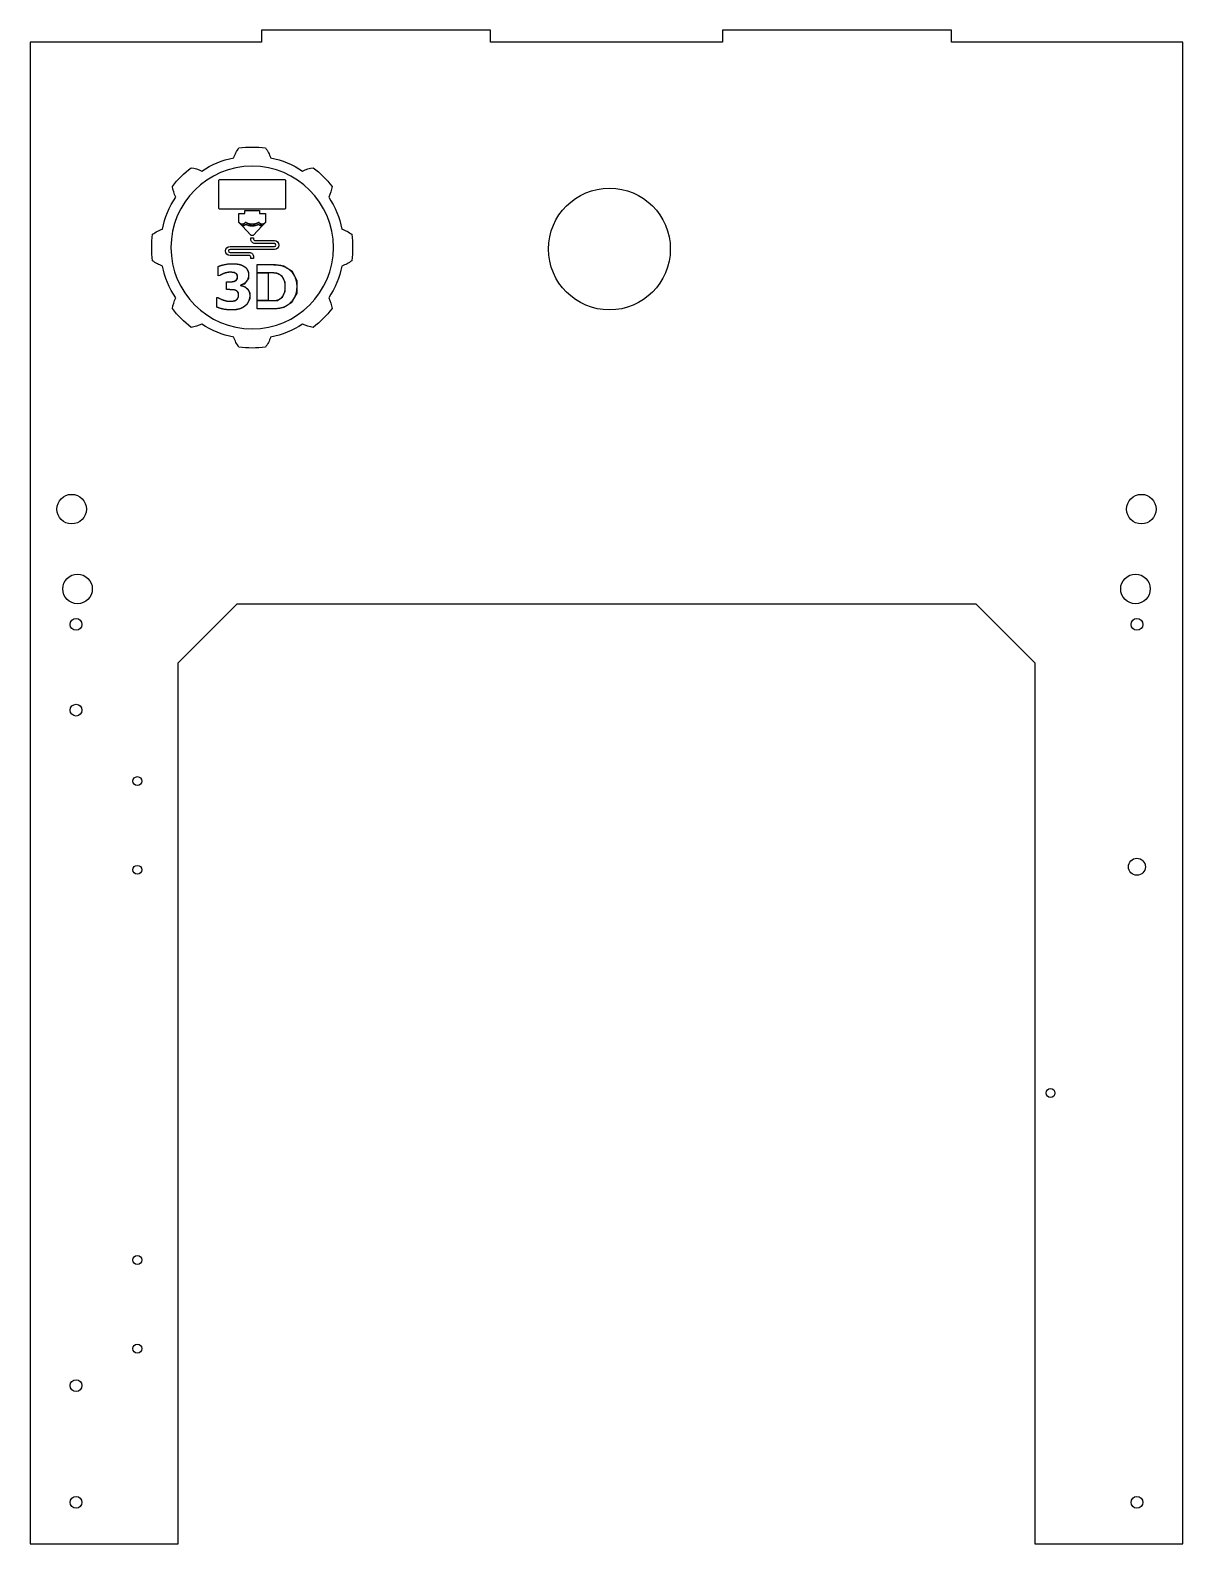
# Model space of a CAD drawing. Header units: millimetres. Extents: x -385 to 5, y -358 to 154.
import ezdxf

# ---------------------------------------------------------------- set-up
doc = ezdxf.new("R2010")
doc.units = ezdxf.units.MM

msp = doc.modelspace()

# ---------------------------------------------------------------- linework, layer by layer
for p, q in [((-313.62, 87.79), (-314.75, 89)), ((-313.65, 87.83), (-313.62, 87.83)), ((-312.5, 89), (-313.62, 87.79)), ((-313.62, 87.83), (-313.54, 87.83)), ((-313.54, 87.83), (-313.45, 87.84)), ((-313.45, 87.84), (-313.36, 87.85)), ((-313.36, 87.85), (-313.28, 87.87)), ((-313.28, 87.87), (-313.19, 87.89)), ((-313.19, 87.89), (-313.12, 87.91)), ((-313.12, 87.91), (-313.03, 87.95)), ((-313.03, 87.95), (-312.96, 87.98)), ((-312.96, 87.98), (-312.88, 88.02)), ((-312.88, 88.02), (-312.81, 88.06)), ((-312.81, 88.06), (-312.73, 88.11)), ((-312.73, 88.11), (-312.66, 88.15)), ((-312.66, 88.15), (-312.58, 88.21)), ((-312.58, 88.21), (-312.5, 88.28)), ((-310.25, 87.79), (-312.5, 89)), ((-312.5, 88.28), (-312.43, 88.33)), ((-312.43, 88.33), (-312.4, 88.36)), ((-312.4, 88.36), (-312.27, 88.3)), ((-312.27, 88.3), (-312.02, 88.19)), ((-312.02, 88.19), (-311.72, 88.08)), ((-311.72, 88.08), (-311.42, 87.98)), ((-311.42, 87.98), (-311.18, 87.93)), ((-311.18, 87.93), (-310.89, 87.87)), ((-310.89, 87.87), (-310.66, 87.84)), ((-310.66, 87.84), (-310.37, 87.82)), ((-310.37, 87.82), (-310.13, 87.82)), ((-308, 89), (-310.25, 87.79)), ((-310.13, 87.82), (-309.84, 87.84)), ((-309.84, 87.84), (-309.61, 87.87)), ((-309.61, 87.87), (-309.26, 87.94)), ((-309.26, 87.94), (-308.79, 88.06)), ((-308.79, 88.06), (-308.36, 88.24)), ((-308.36, 88.24), (-308.1, 88.36)), ((-308.1, 88.36), (-308.07, 88.33)), ((-308.07, 88.33), (-308, 88.28)), ((-306.87, 87.79), (-308, 89)), ((-308, 88.28), (-307.92, 88.21)), ((-307.92, 88.21), (-307.84, 88.15)), ((-307.84, 88.15), (-307.77, 88.11)), ((-307.77, 88.11), (-307.69, 88.06)), ((-307.69, 88.06), (-307.62, 88.02)), ((-307.62, 88.02), (-307.54, 87.98)), ((-307.54, 87.98), (-307.47, 87.95)), ((-307.47, 87.95), (-307.38, 87.91)), ((-307.38, 87.91), (-307.31, 87.89)), ((-307.31, 87.89), (-307.22, 87.87)), ((-307.22, 87.87), (-307.14, 87.85)), ((-307.14, 87.85), (-307.05, 87.84)), ((-307.05, 87.84), (-306.96, 87.83)), ((-306.96, 87.83), (-306.88, 87.83)), ((-306.88, 87.83), (-306.84, 87.83)), ((-305.75, 89), (-306.87, 87.79)), ((-321.78, 74.09), (-321, 74.41)), ((-321, 74.41), (-318.38, 75.03)), ((-319.36, 71.89), (-319.89, 71.68)), ((-318.21, 72.14), (-319.36, 71.89)), ((-318.38, 75.03), (-317, 75.03)), ((-317.66, 72.14), (-318.21, 72.14)), ((-317.32, 72.14), (-317.66, 72.14)), ((-316.35, 72.02), (-317.32, 72.14)), ((-317, 75.03), (-315.66, 75.03)), ((-315.98, 71.84), (-316.35, 72.02)), ((-315.68, 71.68), (-315.98, 71.84)), ((-315.66, 75.03), (-313.7, 74.57)), ((-313.7, 74.57), (-313, 74.12)), ((-313, 74.12), (-312.24, 73.65)), ((-312.24, 73.65), (-311.47, 72.19)), ((-311.47, 72.19), (-311.47, 71.28)), ((-303.55, 71.92), (-304.71, 71.92)), ((-303.91, 74.72), (-302.33, 74.72)), ((-301.87, 71.84), (-303.55, 71.92)), ((-302.33, 74.72), (-299.57, 74.32)), ((-301.1, 71.42), (-301.87, 71.84)), ((-299.57, 74.32), (-298.36, 73.54)), ((-298.36, 73.54), (-296.88, 72.59)), ((-296.88, 72.59), (-295.17, 69.38)), ((-321.06, 71.11), (-321.25, 71)), ((-320.32, 71.52), (-321.06, 71.11)), ((-319.89, 71.68), (-320.32, 71.52)), ((-318.34, 68.88), (-317.66, 68.88)), ((-317.66, 68.88), (-316.5, 69.01)), ((-316.5, 69.01), (-316.1, 69.19)), ((-316.1, 69.19), (-315.7, 69.38)), ((-315.7, 69.38), (-315.25, 70.06)), ((-315.25, 71.11), (-315.68, 71.68)), ((-315.25, 70.65), (-315.25, 71.11)), ((-315.25, 70.06), (-315.25, 70.65)), ((-312.95, 68.07), (-314.17, 67.79)), ((-314.17, 67.79), (-314.17, 67.64)), ((-314.17, 67.64), (-313.63, 67.57)), ((-313.63, 67.57), (-312.61, 67.18)), ((-311.47, 69.99), (-312.95, 68.07)), ((-312.61, 67.18), (-312.13, 66.74)), ((-312.13, 66.74), (-311.68, 66.36)), ((-311.47, 71.28), (-311.47, 69.99)), ((-300.06, 70.83), (-301.1, 71.42)), ((-299.04, 68.71), (-300.06, 70.83)), ((-299.04, 67.23), (-299.04, 68.71)), ((-299.04, 65.75), (-299.04, 67.23)), ((-295.17, 69.38), (-295.17, 67.21)), ((-295.17, 67.21), (-295.17, 65.1)), ((-321.85, 63.61), (-321.03, 63.09)), ((-321.03, 63.09), (-318.8, 62.31)), ((-318.8, 62.31), (-317.88, 62.31)), ((-317.77, 66.25), (-318.29, 66.25)), ((-317.88, 62.31), (-317.33, 62.31)), ((-316.42, 66.21), (-317.77, 66.25)), ((-317.33, 62.31), (-316.05, 62.5)), ((-315.93, 66.04), (-316.42, 66.21)), ((-316.05, 62.5), (-315.62, 62.82)), ((-315.45, 65.87), (-315.93, 66.04)), ((-315.62, 62.82), (-315.28, 63.07)), ((-314.86, 65.15), (-315.45, 65.87)), ((-315.28, 63.07), (-314.86, 63.82)), ((-314.86, 64.48), (-314.86, 65.15)), ((-314.86, 63.82), (-314.86, 64.48)), ((-311.08, 63.16), (-311.9, 61.35)), ((-311.68, 66.36), (-311.08, 65.12)), ((-311.08, 65.12), (-311.08, 64.26)), ((-311.08, 64.26), (-311.08, 63.16)), ((-304.71, 62.53), (-303.45, 62.53)), ((-303.45, 62.53), (-301.71, 62.61)), ((-301.71, 62.61), (-300.92, 63.11)), ((-300.92, 63.11), (-300, 63.69)), ((-300, 63.69), (-299.04, 65.75)), ((-297.01, 61.8), (-298.4, 60.91)), ((-295.17, 65.1), (-297.01, 61.8)), ((-321.43, 59.99), (-322.22, 60.35)), ((-318.92, 59.4), (-321.43, 59.99)), ((-317.17, 59.4), (-318.92, 59.4)), ((-315.63, 59.4), (-317.17, 59.4)), ((-313.48, 60.08), (-315.63, 59.4)), ((-312.69, 60.72), (-313.48, 60.08)), ((-311.9, 61.35), (-312.69, 60.72)), ((-302.32, 59.72), (-303.86, 59.72)), ((-299.57, 60.16), (-302.32, 59.72)), ((-298.4, 60.91), (-299.57, 60.16))]:
    msp.add_line(p, q)
for points in [[(-385.35, -358), (-335.35, -358), (-335.35, -60), (-315.35, -40), (-65.35, -40), (-45.35, -60), (-45.35, -358), (4.65, -358), (4.65, 150), (-73.65, 150), (-73.65, 154), (-151.05, 154), (-151.05, 150), (-229.65, 150), (-229.65, 154), (-307.05, 154), (-307.05, 150), (-385.35, 150)], [(-304.79, 62.57), (-308.55, 62.57), (-308.55, 71.92), (-304.79, 71.92)]]:
    msp.add_lwpolyline(points, close=True)
for points in [[(-305.75, 46.8, -0.066469), (-314.75, 46.8, -0.065645), (-316.5, 50.14, -0.095133), (-327.3, 54.61, -0.065645), (-330.9, 53.49, -0.066469), (-337.26, 59.85, -0.065645), (-336.14, 63.45, -0.095133), (-340.61, 74.25, -0.065645), (-343.95, 76, -0.066469), (-343.95, 85, -0.065645), (-340.61, 86.75, -0.095133), (-336.14, 97.55, -0.065645), (-337.26, 101.15, -0.066469), (-330.9, 107.51, -0.065645), (-327.3, 106.39, -0.095133), (-316.5, 110.86, -0.065645), (-314.75, 114.2, -0.066469), (-305.75, 114.2, -0.065645), (-304, 110.86, -0.095133), (-293.2, 106.39, -0.065645), (-289.6, 107.51, -0.066469), (-283.24, 101.15, -0.065645), (-284.36, 97.55, -0.095133), (-279.89, 86.75, -0.065645), (-276.55, 85, -0.066469), (-276.55, 76, -0.065645), (-279.89, 74.25, -0.095133), (-284.36, 63.45, -0.065645), (-283.24, 59.85, -0.066469), (-289.6, 53.49, -0.065645), (-293.2, 54.61, -0.095133), (-304, 50.14, -0.065645)], [(-321.5, 93.75), (-321.5, 103.25, -0.414214), (-321.25, 103.5), (-299.25, 103.5, -0.414214), (-299, 103.25), (-299, 93.75, -0.414214), (-299.25, 93.5), (-321.25, 93.5, -0.414214)], [(-311.25, 78.83, -0.414214), (-309.75, 77.33), (-309.75, 76.83), (-310.75, 76.83), (-310.75, 77.33, 0.414214), (-311.25, 77.83), (-317.75, 77.83, -1), (-317.75, 80.83), (-302.75, 80.83, 1), (-302.75, 81.83), (-309.25, 81.83, -0.414214), (-310.75, 83.33), (-310.75, 83.83), (-309.75, 83.83), (-309.75, 83.33, 0.414214), (-309.25, 82.83), (-302.75, 82.83, -1), (-302.75, 79.83), (-317.75, 79.83, 1), (-317.75, 78.83)]]:
    msp.add_lwpolyline(points, format="xyb", close=True)
for points in [[(-314.75, 89), (-314.75, 92), (-312.75, 92), (-312.75, 93), (-307.75, 93), (-307.75, 92), (-305.75, 92), (-305.75, 89)], [(-314.75, 89), (-314.75, 92), (-312.75, 92), (-312.75, 93), (-307.75, 93), (-307.75, 92), (-305.75, 92), (-305.75, 89)], [(-306.84, 87.83), (-309.87, 84.58), (-310.62, 84.58), (-313.65, 87.83)], [(-306.84, 87.83), (-309.87, 84.58), (-310.62, 84.58), (-313.65, 87.83)], [(-321.25, 71), (-321.71, 70.88), (-321.78, 70.88), (-321.78, 74.09)], [(-321.25, 71), (-321.71, 70.88), (-321.78, 70.88), (-321.78, 74.09)], [(-304.71, 71.92), (-308.55, 71.92), (-308.55, 74.72), (-303.91, 74.72)], [(-304.71, 71.92), (-308.55, 71.92), (-308.55, 74.72), (-303.91, 74.72)], [(-318.29, 66.25), (-318.93, 66.25), (-318.93, 68.88), (-318.34, 68.88)], [(-318.29, 66.25), (-318.93, 66.25), (-318.93, 68.88), (-318.34, 68.88)], [(-322.22, 60.35), (-322.22, 63.61), (-321.85, 63.61)], [(-303.86, 59.72), (-308.55, 59.72), (-308.55, 62.53), (-304.71, 62.53)], [(-303.86, 59.72), (-308.55, 59.72), (-308.55, 62.53), (-304.71, 62.53)]]:
    msp.add_lwpolyline(points)
for centre, radius in [((-189.35, 80), 20.6), ((-371.35, -8), 5), ((-9.35, -8), 5), ((-369.35, -35), 5), ((-11.35, -35), 5), ((-369.85, -47), 2), ((-10.85, -47), 2), ((-369.85, -76), 2), ((-349.1, -100), 1.5), ((-10.85, -129), 2.88), ((-349.1, -130), 1.5), ((-40.08, -205.52), 1.5), ((-349.1, -262), 1.5), ((-349.1, -292), 1.5), ((-369.85, -304.5), 2), ((-369.85, -344), 2), ((-10.85, -344), 2)]:
    msp.add_circle(centre, radius)
msp.add_arc((-310.25, 80.5), 27.5, 0, 359.9997)
for points in [[(-312.5, 89), (-313.62, 87.79), (-314.75, 89)], [(-308, 89), (-310.25, 87.79), (-312.5, 89)], [(-305.75, 89), (-306.87, 87.79), (-308, 89)]]:
    msp.add_rational_spline(points, [1, 1.15470053838, 1], degree=2)
for points, degree, knots in [([(-313.65, 87.83), (-313.62, 87.83), (-313.54, 87.83), (-313.45, 87.84), (-313.36, 87.85), (-313.28, 87.87), (-313.19, 87.89), (-313.12, 87.91), (-313.03, 87.95), (-312.96, 87.98), (-312.88, 88.02), (-312.81, 88.06), (-312.73, 88.11), (-312.66, 88.15), (-312.58, 88.21), (-312.5, 88.28), (-312.43, 88.33), (-312.4, 88.36)], 3, [0.4596908, 0.4596908, 0.4596908, 0.4596908, 0.4915894, 0.5234881, 0.5394374, 0.571336, 0.5872854, 0.619184, 0.6351333, 0.6670319, 0.6829813, 0.7148799, 0.7308292, 0.7627279, 0.7786772, 0.8105758, 0.8424745, 0.8424745, 0.8424745, 0.8424745]), ([(-312.4, 88.36), (-312.27, 88.3), (-312.02, 88.19), (-311.72, 88.08), (-311.42, 87.98), (-311.18, 87.93), (-310.89, 87.87), (-310.66, 87.84), (-310.37, 87.82), (-310.13, 87.82), (-309.84, 87.84), (-309.61, 87.87), (-309.26, 87.94), (-308.79, 88.06), (-308.36, 88.24), (-308.1, 88.36)], 3, [0.0601341, 0.0601341, 0.0601341, 0.0601341, 0.128146, 0.1961579, 0.2301639, 0.2981758, 0.3321817, 0.4001936, 0.4341996, 0.5022115, 0.5362174, 0.6042293, 0.6382353, 0.7402532, 0.876277, 0.876277, 0.876277, 0.876277]), ([(-308.1, 88.36), (-308.07, 88.33), (-308, 88.28), (-307.92, 88.21), (-307.84, 88.15), (-307.77, 88.11), (-307.69, 88.06), (-307.62, 88.02), (-307.54, 87.98), (-307.47, 87.95), (-307.38, 87.91), (-307.31, 87.89), (-307.22, 87.87), (-307.14, 87.85), (-307.05, 87.84), (-306.96, 87.83), (-306.88, 87.83), (-306.84, 87.83)], 3, [0.0939366, 0.0939366, 0.0939366, 0.0939366, 0.1258352, 0.1577339, 0.1736832, 0.2055818, 0.2215312, 0.2534298, 0.2693791, 0.3012778, 0.3172271, 0.3491257, 0.365075, 0.3969737, 0.412923, 0.4448216, 0.4767203, 0.4767203, 0.4767203, 0.4767203]), ([(-319.89, 71.68), (-320.32, 71.52), (-321.06, 71.11), (-321.25, 71)], 2, [0, 0, 0, 1, 1.597943, 1.597943, 1.597943])]:
    msp.add_open_spline(points, degree=degree, knots=knots)
for points in [[(-321.78, 74.09), (-321, 74.41), (-318.38, 75.03), (-317, 75.03)], [(-317.66, 72.14), (-318.21, 72.14), (-319.36, 71.89), (-319.89, 71.68)], [(-315.98, 71.84), (-316.35, 72.02), (-317.32, 72.14), (-317.66, 72.14)], [(-317, 75.03), (-315.66, 75.03), (-313.7, 74.57), (-313, 74.12)], [(-315.25, 70.65), (-315.25, 71.11), (-315.68, 71.68), (-315.98, 71.84)], [(-313, 74.12), (-312.24, 73.65), (-311.47, 72.19), (-311.47, 71.28)], [(-301.1, 71.42), (-301.87, 71.84), (-303.55, 71.92), (-304.71, 71.92)], [(-303.91, 74.72), (-302.33, 74.72), (-299.57, 74.32), (-298.36, 73.54)], [(-298.36, 73.54), (-296.88, 72.59), (-295.17, 69.38), (-295.17, 67.21)], [(-318.34, 68.88), (-317.66, 68.88), (-316.5, 69.01), (-316.1, 69.19)], [(-316.1, 69.19), (-315.7, 69.38), (-315.25, 70.06), (-315.25, 70.65)], [(-311.47, 71.28), (-311.47, 69.99), (-312.95, 68.07), (-314.17, 67.79)], [(-314.17, 67.64), (-313.63, 67.57), (-312.61, 67.18), (-312.13, 66.74)], [(-312.13, 66.74), (-311.68, 66.36), (-311.08, 65.12), (-311.08, 64.26)], [(-299.04, 67.23), (-299.04, 68.71), (-300.06, 70.83), (-301.1, 71.42)], [(-300.92, 63.11), (-300, 63.69), (-299.04, 65.75), (-299.04, 67.23)], [(-295.17, 67.21), (-295.17, 65.1), (-297.01, 61.8), (-298.4, 60.91)], [(-321.85, 63.61), (-321.03, 63.09), (-318.8, 62.31), (-317.88, 62.31)], [(-315.93, 66.04), (-316.42, 66.21), (-317.77, 66.25), (-318.29, 66.25)], [(-317.88, 62.31), (-317.33, 62.31), (-316.05, 62.5), (-315.62, 62.82)], [(-314.86, 64.48), (-314.86, 65.15), (-315.45, 65.87), (-315.93, 66.04)], [(-315.62, 62.82), (-315.28, 63.07), (-314.86, 63.82), (-314.86, 64.48)], [(-311.08, 64.26), (-311.08, 63.16), (-311.9, 61.35), (-312.69, 60.72)], [(-304.71, 62.53), (-303.45, 62.53), (-301.71, 62.61), (-300.92, 63.11)], [(-317.17, 59.4), (-318.92, 59.4), (-321.43, 59.99), (-322.22, 60.35)], [(-312.69, 60.72), (-313.48, 60.08), (-315.63, 59.4), (-317.17, 59.4)], [(-298.4, 60.91), (-299.57, 60.16), (-302.32, 59.72), (-303.86, 59.72)]]:
    msp.add_open_spline(points, degree=2)

doc.saveas('drawing.dxf')
